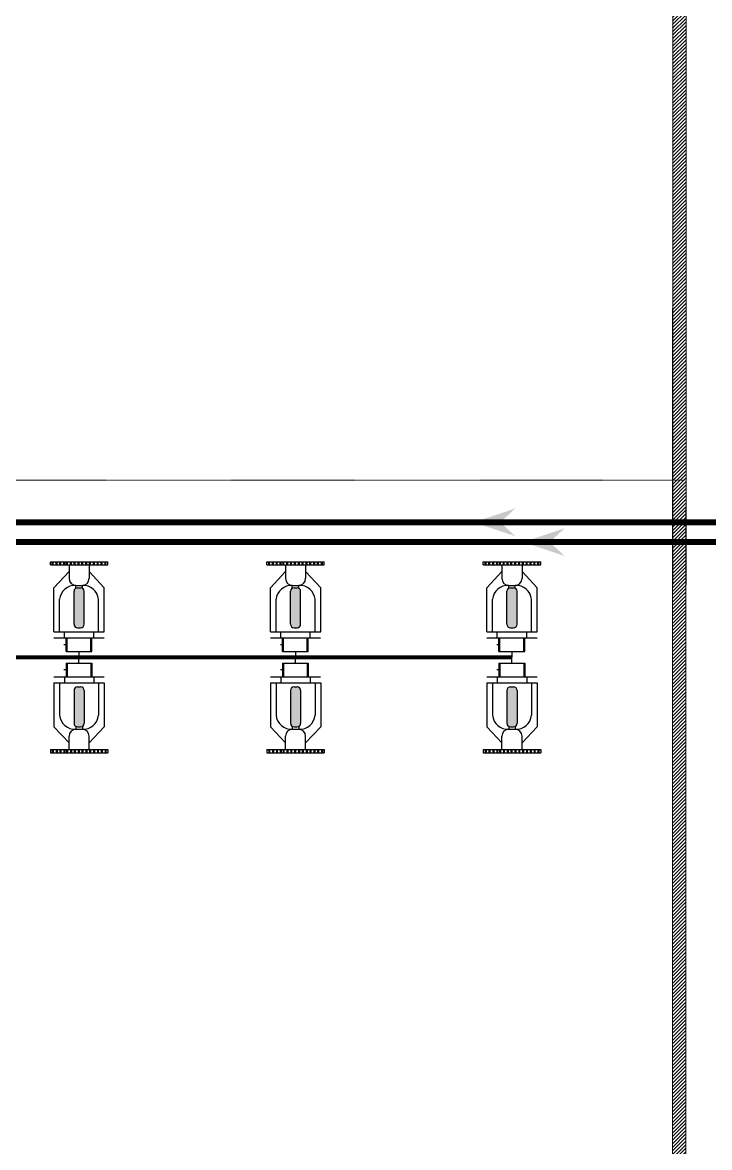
# Model space of a CAD drawing. Header units: millimetres. Extents: x -3573983 to -3087264, y -262072 to -30148.
# Drawn here: x -3159948 to -3142911, y -234424 to -206520 of the extents above; entities that cross this region are included whole.
import ezdxf

# ---------------------------------------------------------------- set-up
doc = ezdxf.new("R2010")
doc.units = ezdxf.units.MM
doc.header["$LTSCALE"] = 2
doc.header["$MEASUREMENT"] = 0
doc.linetypes.add('( Hidden )', pattern=[0.375, 0.25, -0.125])
doc.linetypes.add('CONTINOUS', pattern=[0])
for name, color, linetype in [('252', 250, 'Continuous'), ('DETAILS', 222, 'Continuous'), ('HEAD', 1, 'Continuous')]:
    doc.layers.add(name, color=color, linetype=linetype)
doc.layers.add('MCD-FIRE-SANCTION', color=7, linetype='Continuous', lineweight=9)
doc.layers.add('WALL', color=251, linetype='Continuous', lineweight=15)

# ---------------------------------------------------------------- blocks, each defined once
blk = doc.blocks.new('FF CEILING')
at = {"layer": 'DETAILS', "linetype": 'CONTINOUS'}
h = blk.add_hatch(color=160, dxfattribs=at)
h.paths.add_polyline_path([(7487, -2755, -0.414214), (7576, -2666), (7613, -2666), (7613, -3659), (7576, -3659, -0.414214), (7487, -3570)])
h.paths.add_polyline_path([(7613, -2666), (7651, -2666, -0.414214), (7740, -2755), (7740, -3570, -0.414214), (7651, -3659), (7613, -3659)])
h = blk.add_hatch(color=160, dxfattribs=at)
h.paths.add_polyline_path([(12854, -2755, -0.414214), (12943, -2666), (12981, -2666), (12981, -3659), (12943, -3659, -0.414214), (12854, -3570)])
h.paths.add_polyline_path([(12981, -2666), (13019, -2666, -0.414214), (13107, -2755), (13107, -3570, -0.414214), (13019, -3659), (12981, -3659)])
h = blk.add_hatch(color=160, dxfattribs=at)
h.paths.add_polyline_path([(18222, -2755, -0.414214), (18311, -2666), (18348, -2666), (18348, -3659), (18311, -3659, -0.414214), (18222, -3570)])
h.paths.add_polyline_path([(18348, -2666), (18386, -2666, -0.414214), (18475, -2755), (18475, -3570, -0.414214), (18386, -3659), (18348, -3659)])
h = blk.add_hatch(color=160, dxfattribs=at)
h.paths.add_polyline_path([(7487, -6029, 0.414214), (7576, -6118), (7613, -6118), (7613, -5125), (7576, -5125, 0.414214), (7487, -5214)])
h.paths.add_polyline_path([(7613, -6118), (7651, -6118, 0.414214), (7740, -6029), (7740, -5214, 0.414214), (7651, -5125), (7613, -5125)])
h = blk.add_hatch(color=160, dxfattribs=at)
h.paths.add_polyline_path([(12854, -6029, 0.414214), (12943, -6118), (12981, -6118), (12981, -5125), (12943, -5125, 0.414214), (12854, -5214)])
h.paths.add_polyline_path([(12981, -6118), (13019, -6118, 0.414214), (13107, -6029), (13107, -5214, 0.414214), (13019, -5125), (12981, -5125)])
h = blk.add_hatch(color=160, dxfattribs=at)
h.paths.add_polyline_path([(18222, -6029, 0.414214), (18311, -6118), (18348, -6118), (18348, -5125), (18311, -5125, 0.414214), (18222, -5214)])
h.paths.add_polyline_path([(18348, -6118), (18386, -6118, 0.414214), (18475, -6029), (18475, -5214, 0.414214), (18386, -5125), (18348, -5125)])
at = {"layer": 'DETAILS', "color": 160, "linetype": 'CONTINOUS'}
for p, q in [((6902, -2102), (6902, -2026)), ((6902, -2026), (8325, -2026)), ((6902, -2102), (8325, -2102)), ((6948, -2102), (6948, -2026)), ((6971, -2102), (6971, -2026)), ((7043, -2102), (7043, -2026)), ((7066, -2102), (7066, -2026)), ((7138, -2102), (7138, -2026)), ((7161, -2102), (7161, -2026)), ((7234, -2102), (7234, -2026)), ((7256, -2102), (7256, -2026)), ((7303, -2102), (7303, -2026)), ((7326, -2102), (7326, -2026)), ((7363, -2102), (7363, -2433)), ((7399, -2102), (7399, -2026)), ((7422, -2102), (7422, -2026)), ((7494, -2102), (7494, -2026)), ((7517, -2102), (7517, -2026)), ((7589, -2102), (7589, -2026)), ((7612, -2102), (7612, -2026)), ((7684, -2102), (7684, -2026)), ((7707, -2102), (7707, -2026)), ((7780, -2102), (7780, -2026)), ((7803, -2102), (7803, -2026)), ((7863, -2102), (7863, -2433)), ((7875, -2102), (7875, -2026)), ((7898, -2102), (7898, -2026)), ((7970, -2102), (7970, -2026)), ((7993, -2102), (7993, -2026)), ((8066, -2102), (8066, -2026)), ((8088, -2102), (8088, -2026)), ((8161, -2102), (8161, -2026)), ((8184, -2102), (8184, -2026)), ((8256, -2102), (8256, -2026)), ((8279, -2102), (8279, -2026)), ((8325, -2102), (8325, -2026)), ((12270, -2102), (12270, -2026)), ((12270, -2026), (13692, -2026)), ((12270, -2102), (13692, -2102)), ((12315, -2102), (12315, -2026)), ((12338, -2102), (12338, -2026)), ((12411, -2102), (12411, -2026)), ((12433, -2102), (12433, -2026)), ((12506, -2102), (12506, -2026)), ((12529, -2102), (12529, -2026)), ((12601, -2102), (12601, -2026)), ((12624, -2102), (12624, -2026)), ((12671, -2102), (12671, -2026)), ((12694, -2102), (12694, -2026)), ((12731, -2102), (12731, -2433)), ((12766, -2102), (12766, -2026)), ((12789, -2102), (12789, -2026)), ((12861, -2102), (12861, -2026)), ((12884, -2102), (12884, -2026)), ((12957, -2102), (12957, -2026)), ((12980, -2102), (12980, -2026)), ((13052, -2102), (13052, -2026)), ((13075, -2102), (13075, -2026)), ((13147, -2102), (13147, -2026)), ((13170, -2102), (13170, -2026)), ((13231, -2102), (13231, -2433)), ((13243, -2102), (13243, -2026)), ((13265, -2102), (13265, -2026)), ((13338, -2102), (13338, -2026)), ((13361, -2102), (13361, -2026)), ((13433, -2102), (13433, -2026)), ((13456, -2102), (13456, -2026)), ((13528, -2102), (13528, -2026)), ((13551, -2102), (13551, -2026)), ((13624, -2102), (13624, -2026)), ((13646, -2102), (13646, -2026)), ((13692, -2102), (13692, -2026)), ((17637, -2102), (17637, -2026)), ((17637, -2026), (19060, -2026)), ((17637, -2102), (19060, -2102)), ((17683, -2102), (17683, -2026)), ((17706, -2102), (17706, -2026)), ((17778, -2102), (17778, -2026)), ((17801, -2102), (17801, -2026)), ((17873, -2102), (17873, -2026)), ((17896, -2102), (17896, -2026)), ((17969, -2102), (17969, -2026)), ((17991, -2102), (17991, -2026)), ((18038, -2102), (18038, -2026)), ((18061, -2102), (18061, -2026)), ((18098, -2102), (18098, -2433)), ((18134, -2102), (18134, -2026)), ((18157, -2102), (18157, -2026)), ((18229, -2102), (18229, -2026)), ((18252, -2102), (18252, -2026)), ((18324, -2102), (18324, -2026)), ((18347, -2102), (18347, -2026)), ((18419, -2102), (18419, -2026)), ((18442, -2102), (18442, -2026)), ((18515, -2102), (18515, -2026)), ((18538, -2102), (18538, -2026)), ((18598, -2102), (18598, -2433)), ((18610, -2102), (18610, -2026)), ((18633, -2102), (18633, -2026)), ((18705, -2102), (18705, -2026)), ((18728, -2102), (18728, -2026)), ((18801, -2102), (18801, -2026)), ((18823, -2102), (18823, -2026)), ((18896, -2102), (18896, -2026)), ((18919, -2102), (18919, -2026)), ((18991, -2102), (18991, -2026)), ((19014, -2102), (19014, -2026)), ((19060, -2102), (19060, -2026)), ((7363, -2267), (6988, -2665)), ((7863, -2267), (8238, -2665)), ((12731, -2267), (12356, -2665)), ((13231, -2267), (13606, -2665)), ((18098, -2267), (17723, -2665)), ((18598, -2267), (18973, -2665)), ((6988, -3758), (6988, -2665)), ((7487, -3570), (7487, -2755)), ((7533, -2677), (7533, -2610)), ((7540, -2610), (7686, -2610)), ((7576, -2666), (7651, -2666)), ((7694, -2677), (7694, -2610)), ((7740, -3570), (7740, -2755)), ((8238, -3758), (8238, -2665)), ((12356, -3758), (12356, -2665)), ((12854, -3570), (12854, -2755)), ((12900, -2677), (12900, -2610)), ((12908, -2610), (13054, -2610)), ((12943, -2666), (13019, -2666)), ((13062, -2677), (13062, -2610)), ((13107, -3570), (13107, -2755)), ((13606, -3758), (13606, -2665)), ((17723, -3758), (17723, -2665)), ((18222, -3570), (18222, -2755)), ((18268, -2677), (18268, -2610)), ((18275, -2610), (18421, -2610)), ((18311, -2666), (18386, -2666)), ((18429, -2677), (18429, -2610)), ((18475, -3570), (18475, -2755)), ((18973, -3758), (18973, -2665)), ((7130, -3758), (7130, -2953)), ((8097, -3758), (8097, -2953)), ((12497, -3758), (12497, -2953)), ((13464, -3758), (13464, -2953)), ((17865, -3758), (17865, -2953)), ((18832, -3758), (18832, -2953)), ((6988, -3758), (8238, -3758)), ((7248, -3908), (7248, -3758)), ((7576, -3659), (7651, -3659)), ((7978, -3908), (7978, -3758)), ((12356, -3758), (13606, -3758)), ((12616, -3908), (12616, -3758)), ((12943, -3659), (13019, -3659)), ((13346, -3908), (13346, -3758)), ((17723, -3758), (18973, -3758)), ((17983, -3908), (17983, -3758)), ((18311, -3659), (18386, -3659)), ((18713, -3908), (18713, -3758)), ((6988, -3908), (8235, -3908)), ((7207, -3908), (8016, -3908)), ((7290, -4081), (7237, -4081)), ((7290, -4246), (7290, -3908)), ((7313, -4246), (7313, -3908)), ((7905, -4246), (7905, -3908)), ((7928, -4246), (7928, -3908)), ((12356, -3908), (13602, -3908)), ((12575, -3908), (13383, -3908)), ((12658, -4081), (12604, -4081)), ((12658, -4246), (12658, -3908)), ((12681, -4246), (12681, -3908)), ((13272, -4246), (13272, -3908)), ((13295, -4246), (13295, -3908)), ((17723, -3908), (18970, -3908)), ((17942, -3908), (18751, -3908)), ((18025, -4081), (17972, -4081)), ((18025, -4246), (18025, -3908)), ((18048, -4246), (18048, -3908)), ((18640, -4246), (18640, -3908)), ((18663, -4246), (18663, -3908)), ((7290, -4246), (7928, -4246)), ((7609, -4246), (7609, -4383)), ((7609, -4538), (7609, -4401)), ((12658, -4246), (13295, -4246)), ((12976, -4246), (12976, -4383)), ((12976, -4538), (12976, -4401)), ((18025, -4246), (18663, -4246)), ((18344, -4246), (18344, -4392)), ((18344, -4538), (18344, -4392)), ((7290, -4703), (7237, -4703)), ((7290, -4538), (7928, -4538)), ((7290, -4538), (7290, -4876)), ((7313, -4538), (7313, -4876)), ((7905, -4538), (7905, -4876)), ((7928, -4538), (7928, -4876)), ((12658, -4703), (12604, -4703)), ((12658, -4538), (13295, -4538)), ((12658, -4538), (12658, -4876)), ((12681, -4538), (12681, -4876)), ((13272, -4538), (13272, -4876)), ((13295, -4538), (13295, -4876)), ((18025, -4703), (17972, -4703)), ((18025, -4538), (18663, -4538)), ((18025, -4538), (18025, -4876)), ((18048, -4538), (18048, -4876)), ((18640, -4538), (18640, -4876)), ((18663, -4538), (18663, -4876)), ((6988, -4876), (8235, -4876)), ((7207, -4876), (8016, -4876)), ((7248, -4876), (7248, -5026)), ((7978, -4876), (7978, -5026)), ((12356, -4876), (13602, -4876)), ((12575, -4876), (13383, -4876)), ((12616, -4876), (12616, -5026)), ((13346, -4876), (13346, -5026)), ((17723, -4876), (18970, -4876)), ((17942, -4876), (18751, -4876)), ((17983, -4876), (17983, -5026)), ((18713, -4876), (18713, -5026)), ((6988, -5026), (6988, -6120)), ((6988, -5026), (8238, -5026)), ((7130, -5026), (7130, -5831)), ((7487, -5214), (7487, -6029)), ((7576, -5125), (7651, -5125)), ((7740, -5214), (7740, -6029)), ((8097, -5026), (8097, -5831)), ((8238, -5026), (8238, -6120)), ((12356, -5026), (12356, -6120)), ((12356, -5026), (13606, -5026)), ((12497, -5026), (12497, -5831)), ((12854, -5214), (12854, -6029)), ((12943, -5125), (13019, -5125)), ((13107, -5214), (13107, -6029)), ((13464, -5026), (13464, -5831)), ((13606, -5026), (13606, -6120)), ((17723, -5026), (17723, -6120)), ((17723, -5026), (18973, -5026)), ((17865, -5026), (17865, -5831)), ((18222, -5214), (18222, -6029)), ((18311, -5125), (18386, -5125)), ((18475, -5214), (18475, -6029)), ((18832, -5026), (18832, -5831)), ((18973, -5026), (18973, -6120)), ((7363, -6517), (6988, -6120)), ((7533, -6107), (7533, -6174)), ((7576, -6118), (7651, -6118)), ((7694, -6107), (7694, -6174)), ((7863, -6517), (8238, -6120)), ((12731, -6517), (12356, -6120)), ((12900, -6107), (12900, -6174)), ((12943, -6118), (13019, -6118)), ((13062, -6107), (13062, -6174)), ((13231, -6517), (13606, -6120)), ((18098, -6517), (17723, -6120)), ((18268, -6107), (18268, -6174)), ((18311, -6118), (18386, -6118)), ((18429, -6107), (18429, -6174)), ((18598, -6517), (18973, -6120)), ((7363, -6682), (7363, -6351)), ((7540, -6174), (7686, -6174)), ((7863, -6682), (7863, -6351)), ((12731, -6682), (12731, -6351)), ((12908, -6174), (13054, -6174)), ((13231, -6682), (13231, -6351)), ((18098, -6682), (18098, -6351)), ((18275, -6174), (18421, -6174)), ((18598, -6682), (18598, -6351)), ((6902, -6682), (6902, -6758)), ((6902, -6682), (8325, -6682)), ((6948, -6682), (6948, -6758)), ((6971, -6682), (6971, -6758)), ((7043, -6682), (7043, -6758)), ((7066, -6682), (7066, -6758)), ((7138, -6682), (7138, -6758)), ((7161, -6682), (7161, -6758)), ((7234, -6682), (7234, -6758)), ((7256, -6682), (7256, -6758)), ((7303, -6682), (7303, -6758)), ((7326, -6682), (7326, -6758)), ((7399, -6682), (7399, -6758)), ((7422, -6682), (7422, -6758)), ((7494, -6682), (7494, -6758)), ((7517, -6682), (7517, -6758)), ((7589, -6682), (7589, -6758)), ((7612, -6682), (7612, -6758)), ((7684, -6682), (7684, -6758)), ((7707, -6682), (7707, -6758)), ((7780, -6682), (7780, -6758)), ((7803, -6682), (7803, -6758)), ((7875, -6682), (7875, -6758)), ((7898, -6682), (7898, -6758)), ((7970, -6682), (7970, -6758)), ((7993, -6682), (7993, -6758)), ((8066, -6682), (8066, -6758)), ((8088, -6682), (8088, -6758)), ((8161, -6682), (8161, -6758)), ((8184, -6682), (8184, -6758)), ((8256, -6682), (8256, -6758)), ((8279, -6682), (8279, -6758)), ((8325, -6682), (8325, -6758)), ((12270, -6682), (12270, -6758)), ((12270, -6682), (13692, -6682)), ((12315, -6682), (12315, -6758)), ((12338, -6682), (12338, -6758)), ((12411, -6682), (12411, -6758)), ((12433, -6682), (12433, -6758)), ((12506, -6682), (12506, -6758)), ((12529, -6682), (12529, -6758)), ((12601, -6682), (12601, -6758)), ((12624, -6682), (12624, -6758)), ((12671, -6682), (12671, -6758)), ((12694, -6682), (12694, -6758)), ((12766, -6682), (12766, -6758)), ((12789, -6682), (12789, -6758)), ((12861, -6682), (12861, -6758)), ((12884, -6682), (12884, -6758)), ((12957, -6682), (12957, -6758)), ((12980, -6682), (12980, -6758)), ((13052, -6682), (13052, -6758)), ((13075, -6682), (13075, -6758)), ((13147, -6682), (13147, -6758)), ((13170, -6682), (13170, -6758)), ((13243, -6682), (13243, -6758)), ((13265, -6682), (13265, -6758)), ((13338, -6682), (13338, -6758)), ((13361, -6682), (13361, -6758)), ((13433, -6682), (13433, -6758)), ((13456, -6682), (13456, -6758)), ((13528, -6682), (13528, -6758)), ((13551, -6682), (13551, -6758)), ((13624, -6682), (13624, -6758)), ((13646, -6682), (13646, -6758)), ((13692, -6682), (13692, -6758)), ((17637, -6682), (17637, -6758)), ((17637, -6682), (19060, -6682)), ((17683, -6682), (17683, -6758)), ((17706, -6682), (17706, -6758)), ((17778, -6682), (17778, -6758)), ((17801, -6682), (17801, -6758)), ((17873, -6682), (17873, -6758)), ((17896, -6682), (17896, -6758)), ((17969, -6682), (17969, -6758)), ((17991, -6682), (17991, -6758)), ((18038, -6682), (18038, -6758)), ((18061, -6682), (18061, -6758)), ((18134, -6682), (18134, -6758)), ((18157, -6682), (18157, -6758)), ((18229, -6682), (18229, -6758)), ((18252, -6682), (18252, -6758)), ((18324, -6682), (18324, -6758)), ((18347, -6682), (18347, -6758)), ((18419, -6682), (18419, -6758)), ((18442, -6682), (18442, -6758)), ((18515, -6682), (18515, -6758)), ((18538, -6682), (18538, -6758)), ((18610, -6682), (18610, -6758)), ((18633, -6682), (18633, -6758)), ((18705, -6682), (18705, -6758)), ((18728, -6682), (18728, -6758)), ((18801, -6682), (18801, -6758)), ((18823, -6682), (18823, -6758)), ((18896, -6682), (18896, -6758)), ((18919, -6682), (18919, -6758)), ((18991, -6682), (18991, -6758)), ((19014, -6682), (19014, -6758)), ((19060, -6682), (19060, -6758)), ((6902, -6758), (8325, -6758)), ((12270, -6758), (13692, -6758)), ((17637, -6758), (19060, -6758))]:
    blk.add_line(p, q, dxfattribs=at)
for centre, radius, start, end in [((7540, -2433), 177, 180, 270), ((7686, -2433), 177, 270, 0), ((12908, -2433), 177, 180, 270), ((13054, -2433), 177, 270, 0), ((18275, -2433), 177, 180, 270), ((18421, -2433), 177, 270, 0), ((7513, -2994), 385, 86.9996, 173.9078), ((7576, -2755), 88.6, 90, 180), ((7651, -2755), 88.6, 0, 90), ((7714, -2994), 385, 6.0922, 93.0004), ((12880, -2994), 385, 86.9996, 173.9078), ((12943, -2755), 88.6, 90, 180), ((13019, -2755), 88.6, 0, 90), ((13082, -2994), 385, 6.0922, 93.0004), ((18248, -2994), 385, 86.9996, 173.9078), ((18311, -2755), 88.6, 90, 180), ((18386, -2755), 88.6, 0, 90), ((18449, -2994), 385, 6.0922, 93.0004), ((7576, -3570), 88.6, 180, 270), ((7651, -3570), 88.6, 270, 0), ((12943, -3570), 88.6, 180, 270), ((13019, -3570), 88.6, 270, 0), ((18311, -3570), 88.6, 180, 270), ((18386, -3570), 88.6, 270, 0), ((7576, -5214), 88.6, 90, 180), ((7651, -5214), 88.6, 0, 90), ((12943, -5214), 88.6, 90, 180), ((13019, -5214), 88.6, 0, 90), ((18311, -5214), 88.6, 90, 180), ((18386, -5214), 88.6, 0, 90), ((7513, -5790), 385, 186.0922, 273.0004), ((7714, -5790), 385, 266.9996, 353.9078), ((12880, -5790), 385, 186.0922, 273.0004), ((13082, -5790), 385, 266.9996, 353.9078), ((18248, -5790), 385, 186.0922, 273.0004), ((18449, -5790), 385, 266.9996, 353.9078), ((7576, -6029), 88.6, 180, 270), ((7651, -6029), 88.6, 270, 0), ((12943, -6029), 88.6, 180, 270), ((13019, -6029), 88.6, 270, 0), ((18311, -6029), 88.6, 180, 270), ((18386, -6029), 88.6, 270, 0), ((7540, -6351), 177, 90, 180), ((7686, -6351), 177, 0, 90), ((12908, -6351), 177, 90, 180), ((13054, -6351), 177, 0, 90), ((18275, -6351), 177, 90, 180), ((18421, -6351), 177, 0, 90)]:
    blk.add_arc(centre, radius, start, end, dxfattribs=at)
at = {"layer": 'HEAD', "color": 151, "linetype": 'CONTINOUS', "ltscale": 5, "const_width": 100}
blk.add_lwpolyline([(-4310, -4392), (18344, -4392)], dxfattribs=at)

msp = doc.modelspace()

# ---------------------------------------------------------------- hatches: boundary and pattern name
at = {"layer": '252', "linetype": 'CONTINOUS'}
for points in [[(-3147725.3, -218572.7), (-3148098, -218917.2), (-3147725.3, -219261.7), (-3148750.6, -218917.2)], [(-3146500.3, -219063.7), (-3146873, -219408.2), (-3146500.3, -219752.7), (-3147525.6, -219408.2)]]:
    msp.add_hatch(color=0, dxfattribs=at).paths.add_polyline_path(points)
at = {"layer": 'WALL', "linetype": 'CONTINOUS'}
h = msp.add_hatch(dxfattribs=at)
h.set_pattern_fill('ANSI31', color=8, scale=500)
h.set_pattern_definition([(45, (-6186269.84, 2819725.45), (-44.1941738, 44.1941738), [])])
h.paths.add_polyline_path([(-3143477, -104951.4), (-3143808.7, -104951.4), (-3143831.4, -249227.8), (-3143499.7, -249227.9)])

# ---------------------------------------------------------------- linework, layer by layer
at = {"layer": 'HEAD', "linetype": 'CONTINOUS', "ltscale": 3, "const_width": 150}
msp.add_lwpolyline([(-3140592.9, -218918.1), (-3276451.6, -218911.5)], dxfattribs=at)
at = {"layer": 'HEAD', "color": 151, "linetype": 'CONTINOUS', "ltscale": 5, "const_width": 150}
msp.add_lwpolyline([(-3139852.6, -219404.1), (-3275711.3, -219397.5)], dxfattribs=at)
at = {"layer": 'WALL', "color": 8, "linetype": 'CONTINOUS'}
for p, q in [((-3143800.6, -104771.3), (-3143831.5, -249227.9)), ((-3143468.8, -104684.5), (-3143499.8, -249227.9))]:
    msp.add_line(p, q, dxfattribs=at)
at = {"layer": 'WALL', "color": 8, "linetype": '( Hidden )', "ltscale": 0.01}
msp.add_line((-3200015.3, -217869.3), (-3143529.7, -217875.9), dxfattribs=at)
at = {"layer": 'WALL', "color": 8, "linetype": 'CONTINOUS', "const_width": 25}
for points in [[(-3143800.6, -104684.4), (-3143831.5, -249227.9)], [(-3143499.8, -249227.9), (-3143468.8, -104684.5)]]:
    msp.add_lwpolyline(points, dxfattribs=at)

# ---------------------------------------------------------------- block references
at = {"layer": 'MCD-FIRE-SANCTION', "linetype": 'Continuous'}
msp.add_blockref('FF CEILING', (-3166157.3, -217873.7), dxfattribs=at)

doc.saveas('drawing.dxf')
